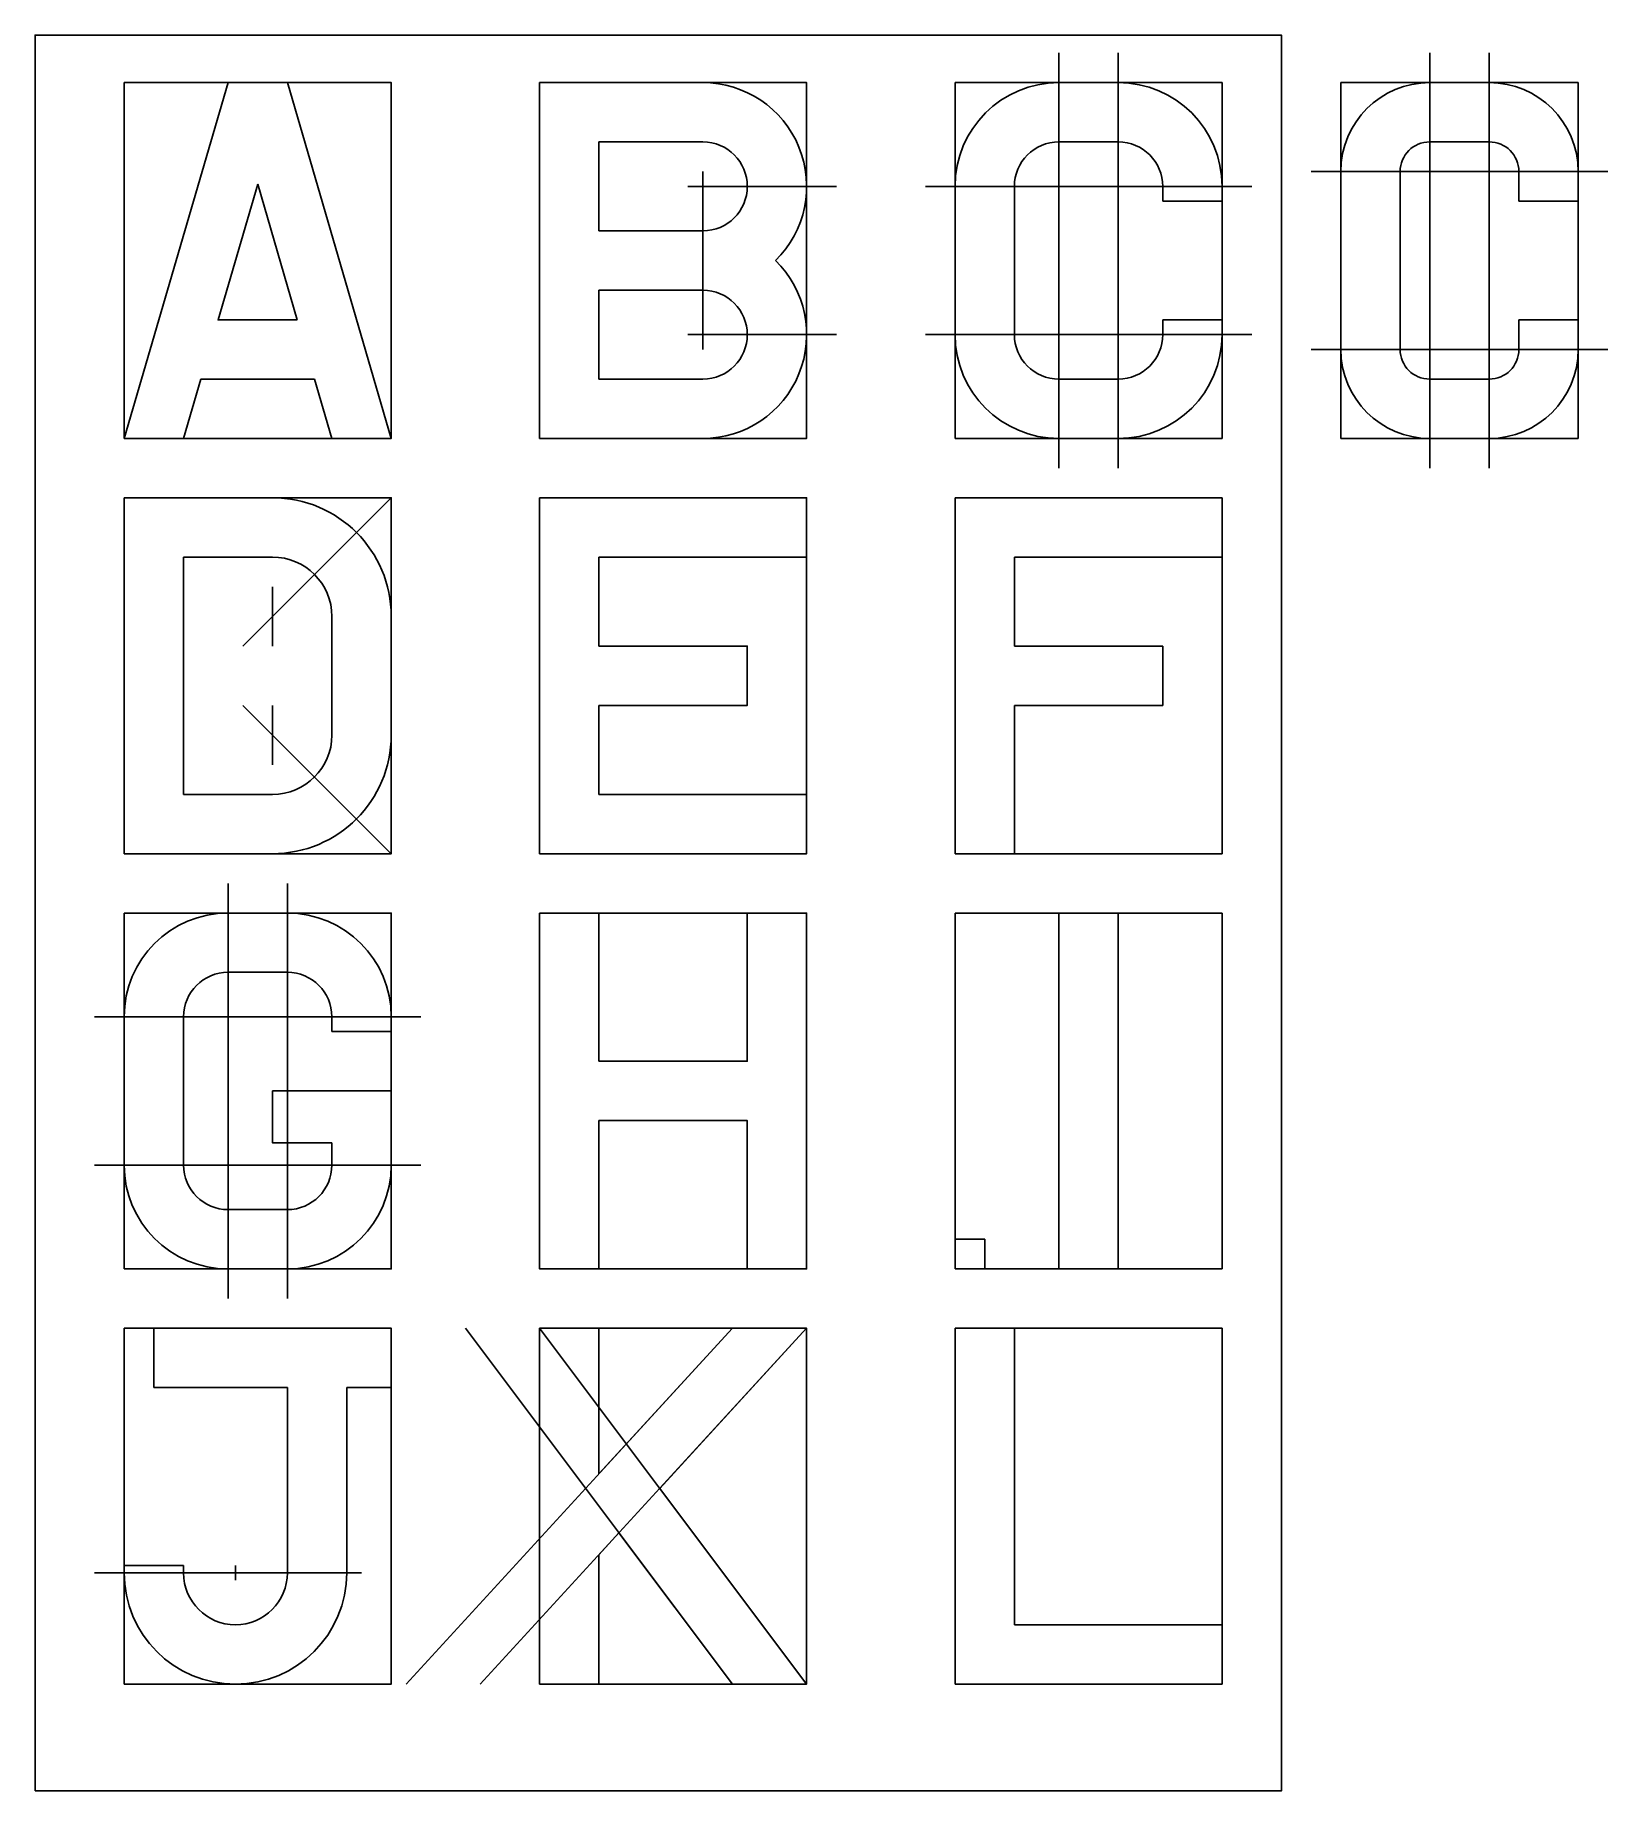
# Model space of a CAD drawing. Units: millimetres on the paper. Extents: x -105 to 160, y -148 to 148.
import ezdxf

# ---------------------------------------------------------------- set-up
doc = ezdxf.new("R2010")
doc.units = ezdxf.units.MM
for name, color, linetype in [('0-0', 7, 'Continuous'), ('0-1', 7, 'Continuous'), ('0-2', 7, 'Continuous'), ('0-3', 7, 'Continuous')]:
    doc.layers.add(name, color=color, linetype=linetype)

msp = doc.modelspace()

# ---------------------------------------------------------------- linework, layer by layer
at = {"layer": '0-0'}
msp.add_lwpolyline([(-105, -148), (105, -148), (105, 148), (-105, 148)], close=True, dxfattribs=at)
at = {"layer": '0-1'}
for p, q in [((-90, 80), (-90, 140)), ((-20, 80), (-20, 140)), ((50, 80), (50, 140)), ((50, 140), (95, 140)), ((95, 140), (95, 80)), ((115, 80), (115, 140)), ((115, 140), (155, 140)), ((155, 140), (155, 80)), ((95, 80), (50, 80)), ((155, 80), (115, 80)), ((-90, 10), (-90, 70)), ((-20, 10), (-20, 70)), ((50, 10), (50, 70)), ((50, 70), (95, 70)), ((95, 70), (95, 10)), ((95, 10), (50, 10)), ((-90, -60), (-90, 0)), ((-20, -60), (-20, 0)), ((50, -60), (50, 0)), ((50, 0), (95, 0)), ((95, 0), (95, -60)), ((95, -60), (50, -60)), ((-90, -130), (-90, -70)), ((-20, -130), (-20, -70)), ((50, -130), (50, -70)), ((50, -70), (95, -70)), ((95, -70), (95, -130)), ((95, -130), (50, -130))]:
    msp.add_line(p, q, dxfattribs=at)
for points in [[(-90, 140), (-45, 140), (-45, 80), (-90, 80)], [(-20, 140), (25, 140), (25, 80), (-20, 80)], [(-90, 70), (-45, 70), (-45, 10), (-90, 10)], [(-20, 70), (25, 70), (25, 10), (-20, 10)], [(-90, 0), (-45, 0), (-45, -60), (-90, -60)], [(-20, 0), (25, 0), (25, -60), (-20, -60)], [(-90, -70), (-45, -70), (-45, -130), (-90, -130)], [(-20, -70), (25, -70), (25, -130), (-20, -130)]]:
    msp.add_lwpolyline(points, dxfattribs=at)
at = {"layer": '0-2'}
for p, q in [((67.5, 145), (67.5, 75)), ((77.5, 75), (77.5, 145)), ((130, 145), (130, 75)), ((140, 145), (140, 75)), ((7.5, 125), (7.5, 95)), ((110, 125), (160, 125)), ((5, 122.5), (30, 122.5)), ((45, 122.5), (100, 122.5)), ((30, 97.5), (5, 97.5)), ((45, 97.5), (100, 97.5)), ((110, 95), (160, 95)), ((-45, 70), (-70, 45)), ((-65, 55), (-65, 45)), ((-45, 10), (-70, 35)), ((-65, 35), (-65, 25)), ((-72.5, 5), (-72.5, -65)), ((-62.5, -65), (-62.5, 5)), ((-95, -17.5), (-40, -17.5)), ((-95, -42.5), (-40, -42.5)), ((12.5, -70), (-42.5, -130)), ((12.5, -130), (-32.5, -70)), ((25, -70), (-30, -130)), ((25, -130), (-20, -70)), ((-95, -111.25), (-50, -111.25)), ((-71.25, -112.5), (-71.25, -110))]:
    msp.add_line(p, q, dxfattribs=at)
at = {"layer": '0-3'}
for p, q in [((-72.5, 140), (-90, 80)), ((-20, 140), (-20, 80)), ((-20, 140), (7.5, 140)), ((67.5, 140), (77.5, 140)), ((130, 140), (140, 140)), ((-10, 130), (7.5, 130)), ((-10, 130), (-10, 115)), ((67.5, 130), (77.5, 130)), ((130, 130), (140, 130)), ((115, 125), (115, 95)), ((125, 95), (125, 125)), ((145, 125), (145, 120)), ((155, 120), (155, 125)), ((-67.5, 122.857), (-60.833, 100)), ((50, 122.5), (50, 97.5)), ((60, 97.5), (60, 122.5)), ((85, 122.5), (85, 120)), ((95, 120), (95, 122.5)), ((85, 120), (95, 120)), ((145, 120), (155, 120)), ((-10, 115), (7.5, 115)), ((85, 97.5), (85, 100)), ((85, 100), (95, 100)), ((95, 100), (95, 97.5)), ((145, 100), (155, 100)), ((145, 95), (145, 100)), ((155, 100), (155, 95)), ((-77.083, 90), (-80, 80)), ((-77.083, 90), (-57.917, 90)), ((-57.917, 90), (-55, 80)), ((-10, 90), (7.5, 90)), ((67.5, 90), (77.5, 90)), ((130, 90), (140, 90)), ((-90, 80), (-79.692, 80)), ((-55.308, 80), (-45, 80)), ((-20, 80), (7.5, 80)), ((67.5, 80), (77.5, 80)), ((130, 80), (140, 80)), ((-90, 70), (-90, 10)), ((-90, 70), (-65, 70)), ((-20, 70), (-20, 10)), ((50, 70), (50, 10)), ((50, 70), (95, 70)), ((95, 70), (95, 60)), ((-80, 60), (-80, 20)), ((-80, 60), (-65, 60)), ((-10, 45), (-10, 60)), ((60, 45), (60, 60)), ((95, 60), (60, 60)), ((-55, 50), (-55, 30)), ((-45, 50), (-45, 30)), ((85, 45), (60, 45)), ((85, 35), (85, 45)), ((-10, 35), (-10, 20)), ((60, 10), (60, 35)), ((60, 35), (85, 35)), ((-80, 20), (-65, 20)), ((-90, 10), (-65, 10)), ((50, 10), (60, 10)), ((-72.5, 0), (-62.5, 0)), ((67.5, -60), (67.5, 0)), ((67.5, 0), (77.5, 0)), ((77.5, 0), (77.5, -60)), ((-72.5, -10), (-62.5, -10)), ((-90, -17.5), (-90, -42.5)), ((-80, -42.5), (-80, -17.5)), ((-55, -17.5), (-55, -20)), ((-45, -20), (-45, -17.5)), ((-55, -20), (-45, -20)), ((-55, -42.5), (-55, -38.75)), ((-72.5, -50), (-62.5, -50)), ((-72.5, -60), (-62.5, -60)), ((77.5, -60), (67.5, -60)), ((-85, -70), (-85, -80)), ((-85, -70), (-45, -70)), ((-20, -70), (-10, -70)), ((-10, -70), (-10, -94.545)), ((12.5, -70), (-10, -94.545)), ((25, -70), (0.25, -97)), ((12.5, -70), (25, -70)), ((60, -70), (50, -70)), ((50, -70), (50, -130)), ((60, -120), (60, -70)), ((-85, -80), (-62.5, -80)), ((-62.5, -80), (-62.5, -111.25)), ((-52.5, -80), (-52.5, -111.25)), ((25, -130), (0.25, -97)), ((-6.625, -104.5), (-10, -108.182)), ((12.5, -130), (-6.625, -104.5)), ((-10, -108.182), (-10, -130)), ((-90, -110), (-80, -110)), ((-90, -111.25), (-90, -110)), ((-80, -110), (-80, -111.25)), ((95, -120), (60, -120)), ((95, -130), (95, -120)), ((12.5, -130), (25, -130)), ((50, -130), (95, -130))]:
    msp.add_line(p, q, dxfattribs=at)
for points in [[(-72.5, 140), (-62.5, 140), (-45, 80)], [(-67.5, 122.857), (-74.167, 100), (-60.833, 100)], [(-10, 90), (-10, 105), (7.5, 105)], [(-20, 70), (25, 70), (25, 60), (-10, 60)], [(-10, 35), (15, 35), (15, 45), (-10, 45)], [(-20, 10), (25, 10), (25, 20), (-10, 20)], [(-20, 0), (-20, -60), (-10, -60), (-10, -35)], [(-10, -25), (-10, 0), (-20, 0)], [(-10, -35), (15, -35), (15, -60), (25, -60), (25, 0), (15, 0), (15, -25), (-10, -25)], [(-65, -30), (-45, -30), (-45, -42.5)], [(-65, -30), (-65, -38.75), (-55, -38.75)], [(-45, -70), (-45, -80), (-52.5, -80)], [(-20, -70), (-20, -130), (-10, -130)]]:
    msp.add_lwpolyline(points, dxfattribs=at)
msp.add_lwpolyline([(50, -60), (55, -60), (55, -55), (50, -55)], close=True, dxfattribs=at)
for centre, radius, start, end in [((7.5, 122.5), 17.5, 314.41531, 90), ((67.5, 122.5), 17.5, 90, 180), ((77.5, 122.5), 17.5, 0, 90), ((130, 125), 15, 90, 180), ((140, 125), 15, 0, 90), ((7.5, 122.5), 7.5, 270, 90), ((67.5, 122.5), 7.5, 90, 180), ((77.5, 122.5), 7.5, 0, 90), ((130, 125), 5, 90, 180), ((140, 125), 5, 0, 90), ((7.5, 97.5), 17.5, 270, 45.58469), ((7.5, 97.5), 7.5, 270, 90), ((67.5, 97.5), 17.5, 180, 270), ((67.5, 97.5), 7.5, 180, 270), ((77.5, 97.5), 17.5, 270, 0), ((77.5, 97.5), 7.5, 270, 0), ((130, 95), 15, 180, 270), ((130, 95), 5, 180, 270), ((140, 95), 15, 270, 0), ((140, 95), 5, 270, 0), ((-65, 50), 20, 0, 90), ((-65, 50), 10, 0, 90), ((-65, 30), 10, 270, 0), ((-65, 30), 20, 270, 0), ((-72.5, -17.5), 17.5, 90, 180), ((-62.5, -17.5), 17.5, 0, 90), ((-72.5, -17.5), 7.5, 90, 180), ((-62.5, -17.5), 7.5, 0, 90), ((-72.5, -42.5), 17.5, 180, 270), ((-72.5, -42.5), 7.5, 180, 270), ((-62.5, -42.5), 7.5, 270, 0), ((-62.5, -42.5), 17.5, 270, 0), ((-71.25, -111.25), 18.75, 180, 0), ((-71.25, -111.25), 8.75, 180, 0)]:
    msp.add_arc(centre, radius, start, end, dxfattribs=at)

doc.saveas('drawing.dxf')
